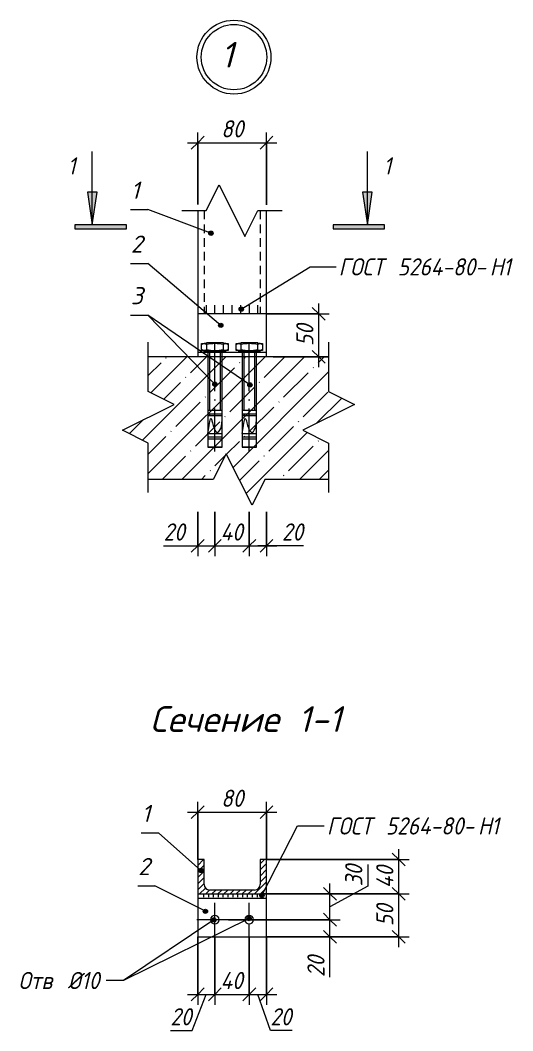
# Model space of a CAD drawing. Header units: millimetres. Extents: x 5003 to 30475, y -140 to 6930.
# Drawn here: x 5003 to 5575, y 3956 to 5132 of the extents above; entities that cross this region are included whole.
import ezdxf

# ---------------------------------------------------------------- set-up
doc = ezdxf.new("R2010")
doc.units = ezdxf.units.MM
doc.linetypes.add('200_ШТРИХ_ш1п0_6_', pattern=[16, 10, -6])
doc.linetypes.add('50_200_ШТРИХ_1Т_ш5_п1_п1_', pattern=[70, 50, -10, 0, -10])
for name, color, linetype, lineweight in [('A-ANNO-DIMS', 7, 'Continuous', 9), ('A-ANNO-DIMS-10', 7, 'Continuous', 9), ('A-ANNO-NOTE', 7, 'Continuous', 9), ('A-DETL', 7, 'Continuous', 9), ('A-DETL-1', 7, 'Continuous', 20), ('A-DETL-2', 7, 'Continuous', 5), ('A-DETL-3', 7, '50_200_ШТРИХ_1Т_ш5_п1_п1_', 5), ('A-DETL-4', 7, '200_ШТРИХ_ш1п0_6_', 5), ('A-DETL-CNTR-1', 7, '50_200_ШТРИХ_1Т_ш5_п1_п1_', 5), ('A-DETL-GENF', 7, 'Continuous', 9), ('A-DETL-GENF-1', 7, 'Continuous', 5), ('G-ANNO-TEXT', 7, 'Continuous', 9)]:
    doc.layers.add(name, color=color, linetype=linetype, lineweight=lineweight)
doc.styles.add('ISOCPEUR_B_I', font='', dxfattribs={"height": 30})
doc.styles.add('ISOCPEUR_I', font='isocpeui.ttf', dxfattribs={"width": 0.9, "height": 20})
doc.styles.add('ISOCPEUR_I_1', font='isocpeui.ttf', dxfattribs={"height": 20})
doc.styles.get('ISOCPEUR_B_I').set_extended_font_data('ISOCPEUR', italic=True, bold=True)
doc.dimstyles.new('ISO-2_0_0_9К_СРЕДНИЙ', dxfattribs={"dimscale": 304.8, "dimtxt": 19.919624, "dimasz": 0.049213, "dimexe": 0.03937, "dimexo": 0, "dimgap": 0, "dimtad": 1, "dimdec": 0, "dimzin": 0, "dimdsep": 46, "dimtxsty": 'ISOCPEUR_I', "dimblk1": 'OBLIQUE', "dimblk2": 'OBLIQUE', "dimsah": 1, "dimcen": 0.09, "dimdle": 0.03937, "dimazin": 0, "dimtfac": 1, "dimtdec": 4, "dimtix": 1, "dimtmove": 1, "dimatfit": 3, "dimfxl": 1, "dimtvp": 1, "dimtolj": 1, "dimtzin": 0, "dimarcsym": 2})
doc.dimstyles.new('ISO-2_0_0_9К_СРЕДНИЙ_1', dxfattribs={"dimscale": 304.8, "dimtxt": 19.919624, "dimasz": 0.049213, "dimexe": 0.03937, "dimexo": 0, "dimgap": 0, "dimtad": 1, "dimdec": 0, "dimzin": 0, "dimdsep": 46, "dimtxsty": 'ISOCPEUR_I', "dimblk1": 'OBLIQUE', "dimblk2": 'OBLIQUE', "dimsah": 1, "dimcen": 0.09, "dimdle": 0.03937, "dimazin": 0, "dimtfac": 1, "dimtdec": 4, "dimtix": 1, "dimtmove": 0, "dimatfit": 3, "dimfxl": 1, "dimtvp": 1, "dimtolj": 1, "dimtzin": 0, "dimarcsym": 2})

# ---------------------------------------------------------------- blocks, each defined once
blk = doc.blocks.new('DET_L_Линия разрыва1 - М10-32921324-АР1_Узлы металлических стоек  3 этажа')
at = {"layer": 'A-DETL-GENF-1'}
for p, q in [((132.5, 30), (117.5, 0)), ((162.5, -30), (132.5, 30)), ((117.5, 0), (41.9, 0)), ((177.5, 0), (162.5, -30)), ((251.4, 0), (177.5, 0))]:
    blk.add_line(p, q, dxfattribs=at)
blk = doc.blocks.new('DET_L_Линия разрыва1 - М10-32921326-АР1_Узлы металлических стоек  3 этажа')
at = {"layer": 'A-DETL-GENF-1'}
for p, q in [((72.5, 30), (57.5, 0)), ((102.5, -30), (72.5, 30)), ((57.5, 0), (0, 0)), ((117.5, 0), (102.5, -30)), ((175, 0), (117.5, 0))]:
    blk.add_line(p, q, dxfattribs=at)
blk = doc.blocks.new('DET_L_Линия разрыва1 - М10-32921325-АР1_Узлы металлических стоек  3 этажа')
at = {"layer": 'A-DETL-GENF-1'}
for p, q in [((72.5, 30), (57.5, 0)), ((102.5, -30), (72.5, 30)), ((57.5, 0), (0, 0)), ((117.5, 0), (102.5, -30)), ((175, 0), (117.5, 0))]:
    blk.add_line(p, q, dxfattribs=at)
blk = doc.blocks.new('DET_L_Линия разрыва1 - М10-32921340-АР1_Узлы металлических стоек  3 этажа')
at = {"layer": 'A-DETL-GENF-1'}
for p, q in [((43.4, 30), (28.4, 0)), ((73.4, -30), (43.4, 30)), ((28.4, 0), (0, 0)), ((88.4, 0), (73.4, -30)), ((116.9, 0), (88.4, 0))]:
    blk.add_line(p, q, dxfattribs=at)
blk = doc.blocks.new('DIMBLOCK1-АР1_Узлы металлических стоек  3 этажа')
at = {"layer": 'A-ANNO-DIMS-10'}
for p, q in [((5209.2, 4560.1), (5209.2, 4508.4)), ((5209.2, 4520.4), (5209.2, 4560.1)), ((5229.2, 4560.1), (5229.2, 4508.4)), ((5229.2, 4520.4), (5229.2, 4560.1)), ((5169.6, 4520.4), (5194.9, 4520.4)), ((5194.9, 4520.4), (5219.2, 4520.4)), ((5197.2, 4520.4), (5229.2, 4520.4))]:
    blk.add_line(p, q, dxfattribs=at)
at = {"layer": 'A-ANNO-DIMS-10', "lineweight": 20}
for p, q in [((5209.2, 4520.4), (5216.7, 4527.9)), ((5229.2, 4520.4), (5236.7, 4527.9)), ((5209.2, 4520.4), (5201.7, 4512.9)), ((5229.2, 4520.4), (5221.7, 4512.9))]:
    blk.add_line(p, q, dxfattribs=at)
at = {"layer": 'A-ANNO-DIMS-10', "color": 0, "insert": (5169.6, 4546.5), "char_height": 20, "width": 30.339, "attachment_point": 1, "line_spacing_factor": 1.149209, "style": 'ISOCPEUR_I'}
blk.add_mtext('20', dxfattribs=at)
blk = doc.blocks.new('_Oblique')
at = {"color": 0, "linetype": 'ByBlock', "lineweight": -2}
blk.add_line((-0.5, -0.5), (0.5, 0.5), dxfattribs=at)
blk = doc.blocks.new('DIMBLOCK2-АР1_Узлы металлических стоек  3 этажа')
at = {"layer": 'A-ANNO-DIMS-10'}
for p, q in [((5229.2, 4560.1), (5229.2, 4508.4)), ((5229.2, 4520.4), (5229.2, 4560.1)), ((5269.2, 4560.1), (5269.2, 4508.4)), ((5269.2, 4520.4), (5269.2, 4560.1)), ((5229.2, 4520.4), (5269.2, 4520.4))]:
    blk.add_line(p, q, dxfattribs=at)
at = {"layer": 'A-ANNO-DIMS-10', "lineweight": 20}
for p, q in [((5229.2, 4520.4), (5236.7, 4527.9)), ((5269.2, 4520.4), (5276.7, 4527.9)), ((5229.2, 4520.4), (5221.7, 4512.9)), ((5269.2, 4520.4), (5261.7, 4512.9))]:
    blk.add_line(p, q, dxfattribs=at)
at = {"layer": 'A-ANNO-DIMS-10', "color": 0, "insert": (5235.8, 4546.5), "char_height": 20, "width": 32.178, "attachment_point": 1, "line_spacing_factor": 1.149209, "style": 'ISOCPEUR_I'}
blk.add_mtext('40', dxfattribs=at)
blk = doc.blocks.new('DIMBLOCK3-АР1_Узлы металлических стоек  3 этажа')
at = {"layer": 'A-ANNO-DIMS-10'}
for p, q in [((5269.2, 4560.1), (5269.2, 4508.4)), ((5269.2, 4520.4), (5269.2, 4560.1)), ((5289.2, 4560.1), (5289.2, 4508.4)), ((5289.2, 4520.4), (5289.2, 4560.1)), ((5269.2, 4520.4), (5301.2, 4520.4)), ((5307.1, 4520.4), (5279.2, 4520.4)), ((5332.4, 4520.4), (5307.1, 4520.4))]:
    blk.add_line(p, q, dxfattribs=at)
at = {"layer": 'A-ANNO-DIMS-10', "lineweight": 20}
for p, q in [((5269.2, 4520.4), (5276.7, 4527.9)), ((5289.2, 4520.4), (5296.7, 4527.9)), ((5269.2, 4520.4), (5261.7, 4512.9)), ((5289.2, 4520.4), (5281.7, 4512.9))]:
    blk.add_line(p, q, dxfattribs=at)
at = {"layer": 'A-ANNO-DIMS-10', "color": 0, "insert": (5307.1, 4546.5), "char_height": 20, "width": 30.339, "attachment_point": 1, "line_spacing_factor": 1.149209, "style": 'ISOCPEUR_I'}
blk.add_mtext('20', dxfattribs=at)
blk = doc.blocks.new('DIMBLOCK4-АР1_Узлы металлических стоек  3 этажа')
at = {"layer": 'A-ANNO-DIMS-10', "lineweight": 20}
for p, q in [((5349.9, 4790.3), (5342.4, 4797.8)), ((5349.9, 4790.3), (5357.4, 4782.8)), ((5349.9, 4740.3), (5342.4, 4747.8)), ((5349.9, 4740.3), (5357.4, 4732.8))]:
    blk.add_line(p, q, dxfattribs=at)
at = {"layer": 'A-ANNO-DIMS-10'}
for p, q in [((5349.9, 4728.3), (5349.9, 4802.3)), ((5289.2, 4790.3), (5361.9, 4790.3)), ((5349.9, 4790.3), (5289.2, 4790.3)), ((5297, 4740.3), (5361.9, 4740.3)), ((5349.9, 4740.3), (5297, 4740.3))]:
    blk.add_line(p, q, dxfattribs=at)
at = {"layer": 'A-ANNO-DIMS-10', "color": 0, "insert": (5323.8, 4752.7), "char_height": 20, "width": 30.339, "attachment_point": 1, "rotation": 90, "line_spacing_factor": 1.149209, "style": 'ISOCPEUR_I'}
blk.add_mtext('50', dxfattribs=at)
blk = doc.blocks.new('DIMBLOCK5-АР1_Узлы металлических стоек  3 этажа')
at = {"layer": 'A-ANNO-DIMS-10'}
for p, q in [((5209.2, 4917.3), (5209.2, 5001.4)), ((5289.2, 4916.9), (5289.2, 5001.4)), ((5197.2, 4989.4), (5301.2, 4989.4)), ((5209.2, 4989.4), (5209.2, 4917.3)), ((5289.2, 4989.4), (5289.2, 4916.9))]:
    blk.add_line(p, q, dxfattribs=at)
at = {"layer": 'A-ANNO-DIMS-10', "lineweight": 20}
for p, q in [((5209.2, 4989.4), (5216.7, 4996.9)), ((5289.2, 4989.4), (5296.7, 4996.9)), ((5209.2, 4989.4), (5201.7, 4981.9)), ((5289.2, 4989.4), (5281.7, 4981.9))]:
    blk.add_line(p, q, dxfattribs=at)
at = {"layer": 'A-ANNO-DIMS-10', "color": 0, "insert": (5236.5, 5015.5), "char_height": 20, "width": 30.339, "attachment_point": 1, "line_spacing_factor": 1.149209, "style": 'ISOCPEUR_I'}
blk.add_mtext('80', dxfattribs=at)
blk = doc.blocks.new('DIMBLOCK6-АР1_Узлы металлических стоек  3 этажа')
at = {"layer": 'A-ANNO-DIMS-10', "lineweight": 20}
for p, q in [((5362.9, 4085.5), (5355.4, 4093)), ((5362.9, 4085.5), (5370.4, 4078)), ((5362.9, 4065.5), (5355.4, 4073)), ((5362.9, 4065.5), (5370.4, 4058))]:
    blk.add_line(p, q, dxfattribs=at)
at = {"layer": 'A-ANNO-DIMS-10'}
for p, q in [((5245.2, 4085.5), (5374.9, 4085.5)), ((5362.9, 4085.5), (5245.2, 4085.5)), ((5362.9, 4053.5), (5362.9, 4085.5)), ((5362.9, 4044.1), (5362.9, 4075.5)), ((5289.2, 4065.5), (5374.9, 4065.5)), ((5362.9, 4065.5), (5289.2, 4065.5)), ((5362.9, 4018.8), (5362.9, 4044.1))]:
    blk.add_line(p, q, dxfattribs=at)
at = {"layer": 'A-ANNO-DIMS-10', "color": 0, "insert": (5336.7, 4018.8), "char_height": 20, "width": 30.339, "attachment_point": 1, "rotation": 90, "line_spacing_factor": 1.149209, "style": 'ISOCPEUR_I'}
blk.add_mtext('20', dxfattribs=at)
blk = doc.blocks.new('DIMBLOCK7-АР1_Узлы металлических стоек  3 этажа')
at = {"layer": 'A-ANNO-DIMS-10'}
for p, q in [((5406.8, 4149.6), (5406.8, 4124.3)), ((5362.9, 4085.5), (5362.9, 4127.5)), ((5283.9, 4115.5), (5374.9, 4115.5)), ((5362.9, 4115.5), (5283.9, 4115.5)), ((5406.8, 4124.3), (5362.9, 4100.5)), ((5245.2, 4085.5), (5374.9, 4085.5)), ((5362.9, 4085.5), (5245.2, 4085.5))]:
    blk.add_line(p, q, dxfattribs=at)
at = {"layer": 'A-ANNO-DIMS-10', "lineweight": 20}
for p, q in [((5362.9, 4115.5), (5355.4, 4123)), ((5362.9, 4115.5), (5370.4, 4108)), ((5362.9, 4085.5), (5355.4, 4093)), ((5362.9, 4085.5), (5370.4, 4078))]:
    blk.add_line(p, q, dxfattribs=at)
at = {"layer": 'A-ANNO-DIMS-10', "color": 0, "insert": (5380.7, 4124.3), "char_height": 20, "width": 30.339, "attachment_point": 1, "rotation": 90, "line_spacing_factor": 1.149209, "style": 'ISOCPEUR_I'}
blk.add_mtext('30', dxfattribs=at)
blk = doc.blocks.new('DIMBLOCK8-АР1_Узлы металлических стоек  3 этажа')
at = {"layer": 'A-ANNO-DIMS-10'}
for p, q in [((5289.2, 4115.5), (5454.9, 4115.5)), ((5442.9, 4115.5), (5289.2, 4115.5)), ((5442.9, 4053.5), (5442.9, 4115.5)), ((5289.2, 4065.5), (5454.9, 4065.5)), ((5442.9, 4065.5), (5289.2, 4065.5))]:
    blk.add_line(p, q, dxfattribs=at)
at = {"layer": 'A-ANNO-DIMS-10', "lineweight": 20}
for p, q in [((5442.9, 4115.5), (5435.4, 4123)), ((5442.9, 4115.5), (5450.4, 4108)), ((5442.9, 4065.5), (5435.4, 4073)), ((5442.9, 4065.5), (5450.4, 4058))]:
    blk.add_line(p, q, dxfattribs=at)
at = {"layer": 'A-ANNO-DIMS-10', "color": 0, "insert": (5416.7, 4077.9), "char_height": 20, "width": 30.339, "attachment_point": 1, "rotation": 90, "line_spacing_factor": 1.149209, "style": 'ISOCPEUR_I'}
blk.add_mtext('50', dxfattribs=at)
blk = doc.blocks.new('DIMBLOCK9-АР1_Узлы металлических стоек  3 этажа')
at = {"layer": 'A-ANNO-DIMS-10', "lineweight": 20}
for p, q in [((5442.9, 4155.5), (5435.4, 4163)), ((5442.9, 4155.5), (5450.4, 4148)), ((5442.9, 4115.5), (5435.4, 4123)), ((5442.9, 4115.5), (5450.4, 4108))]:
    blk.add_line(p, q, dxfattribs=at)
at = {"layer": 'A-ANNO-DIMS-10'}
for p, q in [((5442.9, 4115.5), (5442.9, 4167.5)), ((5289.2, 4155.5), (5454.9, 4155.5)), ((5442.9, 4155.5), (5289.2, 4155.5)), ((5289.2, 4115.5), (5454.9, 4115.5)), ((5442.9, 4115.5), (5289.2, 4115.5))]:
    blk.add_line(p, q, dxfattribs=at)
at = {"layer": 'A-ANNO-DIMS-10', "color": 0, "insert": (5416.7, 4122.1), "char_height": 20, "width": 32.178, "attachment_point": 1, "rotation": 90, "line_spacing_factor": 1.149209, "style": 'ISOCPEUR_I'}
blk.add_mtext('40', dxfattribs=at)
blk = doc.blocks.new('DIMBLOCK10-АР1_Узлы металлических стоек  3 этажа')
at = {"layer": 'A-ANNO-DIMS-10'}
for p, q in [((5209.2, 4065.5), (5209.2, 3986.6)), ((5209.2, 3998.6), (5209.2, 4065.5)), ((5229.2, 4065.2), (5229.2, 3986.6)), ((5229.2, 3998.6), (5229.2, 4065.2)), ((5197.2, 3998.6), (5229.2, 3998.6)), ((5202.8, 3956.4), (5219.2, 3998.6)), ((5177.5, 3956.4), (5202.8, 3956.4))]:
    blk.add_line(p, q, dxfattribs=at)
at = {"layer": 'A-ANNO-DIMS-10', "lineweight": 20}
for p, q in [((5209.2, 3998.6), (5201.7, 3991.1)), ((5209.2, 3998.6), (5216.7, 4006.1)), ((5229.2, 3998.6), (5221.7, 3991.1)), ((5229.2, 3998.6), (5236.7, 4006.1))]:
    blk.add_line(p, q, dxfattribs=at)
at = {"layer": 'A-ANNO-DIMS-10', "color": 0, "insert": (5177.5, 3982.5), "char_height": 20, "width": 30.339, "attachment_point": 1, "line_spacing_factor": 1.149209, "style": 'ISOCPEUR_I'}
blk.add_mtext('20', dxfattribs=at)
blk = doc.blocks.new('DIMBLOCK11-АР1_Узлы металлических стоек  3 этажа')
at = {"layer": 'A-ANNO-DIMS-10'}
for p, q in [((5229.2, 4065.2), (5229.2, 3986.6)), ((5229.2, 3998.6), (5229.2, 4065.2)), ((5269.2, 4065.2), (5269.2, 3986.6)), ((5269.2, 3998.6), (5269.2, 4065.2)), ((5229.2, 3998.6), (5269.2, 3998.6))]:
    blk.add_line(p, q, dxfattribs=at)
at = {"layer": 'A-ANNO-DIMS-10', "lineweight": 20}
for p, q in [((5229.2, 3998.6), (5221.7, 3991.1)), ((5229.2, 3998.6), (5236.7, 4006.1)), ((5269.2, 3998.6), (5261.7, 3991.1)), ((5269.2, 3998.6), (5276.7, 4006.1))]:
    blk.add_line(p, q, dxfattribs=at)
at = {"layer": 'A-ANNO-DIMS-10', "color": 0, "insert": (5235.8, 4024.7), "char_height": 20, "width": 32.178, "attachment_point": 1, "line_spacing_factor": 1.149209, "style": 'ISOCPEUR_I'}
blk.add_mtext('40', dxfattribs=at)
blk = doc.blocks.new('DIMBLOCK12-АР1_Узлы металлических стоек  3 этажа')
at = {"layer": 'A-ANNO-DIMS-10'}
for p, q in [((5269.2, 4065.2), (5269.2, 3986.6)), ((5269.2, 3998.6), (5269.2, 4065.2)), ((5289.2, 4065.5), (5289.2, 3986.6)), ((5289.2, 3998.6), (5289.2, 4065.5)), ((5269.2, 3998.6), (5301.2, 3998.6)), ((5293.7, 3956.4), (5279.2, 3998.6)), ((5319, 3956.4), (5293.7, 3956.4))]:
    blk.add_line(p, q, dxfattribs=at)
at = {"layer": 'A-ANNO-DIMS-10', "lineweight": 20}
for p, q in [((5269.2, 3998.6), (5261.7, 3991.1)), ((5269.2, 3998.6), (5276.7, 4006.1)), ((5289.2, 3998.6), (5281.7, 3991.1)), ((5289.2, 3998.6), (5296.7, 4006.1))]:
    blk.add_line(p, q, dxfattribs=at)
at = {"layer": 'A-ANNO-DIMS-10', "color": 0, "insert": (5293.7, 3982.5), "char_height": 20, "width": 30.339, "attachment_point": 1, "line_spacing_factor": 1.149209, "style": 'ISOCPEUR_I'}
blk.add_mtext('20', dxfattribs=at)
blk = doc.blocks.new('DIMBLOCK13-АР1_Узлы металлических стоек  3 этажа')
at = {"layer": 'A-ANNO-DIMS-10'}
for p, q in [((5209.2, 4155.5), (5209.2, 4222.6)), ((5289.2, 4155.5), (5289.2, 4222.6)), ((5197.2, 4210.6), (5301.2, 4210.6)), ((5209.2, 4210.6), (5209.2, 4155.5)), ((5289.2, 4210.6), (5289.2, 4155.5))]:
    blk.add_line(p, q, dxfattribs=at)
at = {"layer": 'A-ANNO-DIMS-10', "lineweight": 20}
for p, q in [((5209.2, 4210.6), (5201.7, 4203.1)), ((5209.2, 4210.6), (5216.7, 4218.1)), ((5289.2, 4210.6), (5281.7, 4203.1)), ((5289.2, 4210.6), (5296.7, 4218.1))]:
    blk.add_line(p, q, dxfattribs=at)
at = {"layer": 'A-ANNO-DIMS-10', "color": 0, "insert": (5236.5, 4236.7), "char_height": 20, "width": 30.339, "attachment_point": 1, "line_spacing_factor": 1.149209, "style": 'ISOCPEUR_I'}
blk.add_mtext('80', dxfattribs=at)
blk = doc.blocks.new('_AT__Текстовая выноска1 - _AT__Текстовая выноска 2-25057224-АР1_Узлы металлических стоек  3 этажа')
at = {"layer": 'A-ANNO-NOTE'}
blk.add_line((0, 0), (2, 0), dxfattribs=at)

msp = doc.modelspace()

# ---------------------------------------------------------------- hatches: boundary and pattern name
at = {"layer": 'A-ANNO-NOTE'}
h = msp.add_hatch(color=256, dxfattribs=at)
edge = h.paths.add_edge_path(flags=0)
edge.add_arc((5224.6, 4884.1), 2.5, 0, 360)
h = msp.add_hatch(color=256, dxfattribs=at)
edge = h.paths.add_edge_path(flags=0)
edge.add_arc((5236.1, 4776.9), 2.5, 0, 360)
h = msp.add_hatch(color=256, dxfattribs=at)
edge = h.paths.add_edge_path(flags=0)
edge.add_arc((5229.3, 4708.4), 2.5, 0, 360)
h = msp.add_hatch(color=256, dxfattribs=at)
edge = h.paths.add_edge_path(flags=0)
edge.add_arc((5269.9, 4707.6), 2.5, 0, 360)
h = msp.add_hatch(color=256, dxfattribs=at)
edge = h.paths.add_edge_path(flags=0)
edge.add_arc((5213, 4142.7), 2.5, 0, 360)
h = msp.add_hatch(color=256, dxfattribs=at)
edge = h.paths.add_edge_path(flags=0)
edge.add_arc((5218.2, 4095.2), 2.5, 0, 360)
at = {"layer": 'A-DETL-GENF'}
for points in [[(5086.6, 4894), (5092.3, 4931.7), (5081, 4931.7)], [(5406.5, 4894), (5412.2, 4931.7), (5400.9, 4931.7)], [(5126.5, 4889.3), (5126.5, 4894), (5066.6, 4894), (5066.6, 4889.3), (5092.3, 4889.3)], [(5426.5, 4889.3), (5426.5, 4894), (5366.6, 4894), (5366.6, 4889.3), (5412.2, 4889.3)]]:
    msp.add_hatch(color=256, dxfattribs=at).paths.add_polyline_path(points, flags=0)
at = {"layer": 'A-DETL-GENF-1'}
h = msp.add_hatch(dxfattribs=at)
h.set_pattern_fill('FP_1', color=256, style=0, pattern_type=2)
h.set_pattern_definition([(45, (0, 0), (-22.80985, 22.80985), []), (45, (22.81, 0), (-22.80985, 22.80985), [40.323, -8.065, 0.671, -7.394])])
h.paths.add_polyline_path([(5272.4, 4567.6), (5287.4, 4597.6), (5361.3, 4597.6), (5361.3, 4640), (5331.3, 4655), (5391.3, 4685), (5361.3, 4700), (5361.3, 4740.3), (5151.8, 4740.3), (5151.8, 4700), (5181.8, 4685), (5121.8, 4655), (5151.8, 4640), (5151.8, 4597.6), (5227.4, 4597.6), (5242.4, 4627.6), (5257.4, 4597.6)], flags=0)
h = msp.add_hatch(dxfattribs=at)
h.set_pattern_fill('FP_2', color=256, style=0, pattern_type=2)
h.set_pattern_definition([(45, (0, 0), (-3.535534, 3.535534), [])])
h.paths.add_polyline_path([(5289.2, 4115.5), (5289.2, 4155.5), (5281.8, 4155.5), (5281.8, 4126.5), (5281.6, 4124.9), (5280.9, 4123.3), (5279.9, 4121.9), (5278.5, 4120.9), (5277, 4120.3), (5275.3, 4120), (5223.1, 4120), (5221.4, 4120.3), (5219.8, 4120.9), (5218.5, 4121.9), (5217.5, 4123.3), (5216.8, 4124.9), (5216.6, 4126.5), (5216.6, 4155.5), (5209.2, 4155.5), (5209.2, 4115.5), (5232, 4115.5)], flags=0)
at = {"layer": 'G-ANNO-TEXT'}
h = msp.add_hatch(color=256, dxfattribs=at)
edge = h.paths.add_edge_path(flags=0)
edge.add_arc((5259.8, 4795.7), 2.5, 0, 360)
h = msp.add_hatch(color=256, dxfattribs=at)
edge = h.paths.add_edge_path(flags=0)
edge.add_arc((5283.8, 4113.7), 2.5, 0, 360)
h = msp.add_hatch(color=256, dxfattribs=at)
edge = h.paths.add_edge_path(flags=0)
edge.add_arc((5228.1, 4085.2), 2.5, 0, 360)
h = msp.add_hatch(color=256, dxfattribs=at)
edge = h.paths.add_edge_path(flags=0)
edge.add_arc((5268.9, 4086.7), 2.5, 0, 360)

# ---------------------------------------------------------------- linework, layer by layer
at = {"layer": 'A-ANNO-NOTE'}
for p, q in [((5224.6, 4884.1), (5151.1, 4911.6)), ((5236.1, 4776.9), (5151.1, 4848.8)), ((5269.9, 4707.6), (5151.1, 4788.8)), ((5229.3, 4708.4), (5151.1, 4788.8)), ((5213, 4142.7), (5163.6, 4186.6)), ((5218.2, 4095.2), (5159.6, 4124.8))]:
    msp.add_line(p, q, dxfattribs=at)
for centre in [(5224.6, 4884.1), (5236.1, 4776.9), (5229.3, 4708.4), (5269.9, 4707.6), (5213, 4142.7), (5218.2, 4095.2)]:
    msp.add_circle(centre, 2.5, dxfattribs=at)
at = {"layer": 'A-DETL'}
for p, q in [((5081, 4931.7), (5086.6, 4894)), ((5092.3, 4931.7), (5081, 4931.7)), ((5086.6, 4894), (5092.3, 4931.7)), ((5412.2, 4931.7), (5400.9, 4931.7)), ((5400.9, 4931.7), (5406.5, 4894)), ((5406.5, 4894), (5412.2, 4931.7)), ((5209.2, 4910.3), (5209.2, 4790.3)), ((5289.2, 4790.3), (5289.2, 4910.3)), ((5066.6, 4894), (5066.6, 4889.3)), ((5086.6, 4894), (5066.6, 4894)), ((5126.5, 4894), (5086.6, 4894)), ((5126.5, 4889.3), (5126.5, 4894)), ((5406.5, 4894), (5366.6, 4894)), ((5366.6, 4894), (5366.6, 4889.3)), ((5426.5, 4894), (5406.5, 4894)), ((5426.5, 4889.3), (5426.5, 4894)), ((5066.6, 4889.3), (5126.5, 4889.3)), ((5366.6, 4889.3), (5426.5, 4889.3)), ((5289.2, 4790.3), (5209.2, 4790.3)), ((5209.2, 4790.3), (5209.2, 4745.3)), ((5289.2, 4745.3), (5289.2, 4790.3)), ((5289.2, 4745.3), (5209.2, 4745.3)), ((5209.2, 4745.3), (5209.2, 4740.3)), ((5289.2, 4740.3), (5289.2, 4745.3)), ((5209.2, 4115.5), (5209.2, 4065.5)), ((5215.9, 4115.5), (5215.9, 4111.7)), ((5221.6, 4115.5), (5221.6, 4111.7)), ((5227.2, 4115.5), (5227.2, 4111.7)), ((5232.9, 4115.5), (5232.9, 4111.7)), ((5238.6, 4115.5), (5238.6, 4111.7)), ((5244.2, 4115.5), (5244.2, 4111.7)), ((5249.9, 4115.5), (5249.9, 4111.7)), ((5255.6, 4115.5), (5255.6, 4111.7)), ((5261.3, 4115.5), (5261.3, 4111.7)), ((5266.9, 4115.5), (5266.9, 4111.7)), ((5272.6, 4115.5), (5272.6, 4111.7)), ((5278.3, 4115.5), (5278.3, 4111.7)), ((5283.9, 4115.5), (5283.9, 4111.7)), ((5289.2, 4065.5), (5289.2, 4115.5)), ((5209.2, 4110.5), (5289.2, 4110.5)), ((5209.2, 4065.5), (5289.2, 4065.5))]:
    msp.add_line(p, q, dxfattribs=at)
for radius in [43, 38]:
    msp.add_circle((5251.4, 5088.9), radius, dxfattribs=at)
for centre, start, end in [((5229.2, 4085.5), 90, 270), ((5229.2, 4085.5), 270, 90), ((5269.2, 4085.5), 90, 270), ((5269.2, 4085.5), 270, 90)]:
    msp.add_arc(centre, 5, start, end, dxfattribs=at)
at = {"layer": 'A-DETL-1'}
for p, q in [((5361.3, 4740.3), (5151.8, 4740.3)), ((5216.6, 4155.5), (5209.2, 4155.5)), ((5209.2, 4155.5), (5209.2, 4115.5)), ((5216.6, 4126.5), (5216.6, 4155.5)), ((5289.2, 4155.5), (5281.8, 4155.5)), ((5281.8, 4155.5), (5281.8, 4126.5)), ((5289.2, 4115.5), (5289.2, 4155.5)), ((5209.2, 4115.5), (5289.2, 4115.5)), ((5275.3, 4120), (5223.1, 4120))]:
    msp.add_line(p, q, dxfattribs=at)
for centre, start, end in [((5223.1, 4126.5), 180, 270), ((5275.3, 4126.5), 270, 0)]:
    msp.add_arc(centre, 6.5, start, end, dxfattribs=at)
at = {"layer": 'A-DETL-2'}
for p, q in [((5086.6, 4894), (5086.6, 4979)), ((5406.5, 4894), (5406.5, 4979)), ((5219.3, 4790.3), (5219.3, 4800.3)), ((5229.3, 4790.3), (5229.3, 4800.3)), ((5239.3, 4790.3), (5239.3, 4800.3)), ((5249.3, 4790.3), (5249.3, 4800.3)), ((5259.3, 4790.3), (5259.3, 4800.3)), ((5269.3, 4790.3), (5269.3, 4800.3)), ((5279.3, 4790.3), (5279.3, 4800.3)), ((5213.8, 4755.7), (5219.3, 4756.5)), ((5213.8, 4747.5), (5213.8, 4755.7)), ((5239.1, 4756.5), (5219.3, 4756.5)), ((5219.3, 4756.5), (5219.3, 4746.7)), ((5239.1, 4756.5), (5244.6, 4755.7)), ((5239.1, 4746.7), (5239.1, 4756.5)), ((5244.6, 4755.7), (5244.6, 4747.5)), ((5253.8, 4755.7), (5259.3, 4756.5)), ((5253.8, 4747.5), (5253.8, 4755.7)), ((5279.1, 4756.5), (5259.3, 4756.5)), ((5259.3, 4756.5), (5259.3, 4746.7)), ((5279.1, 4756.5), (5284.6, 4755.7)), ((5279.1, 4746.7), (5279.1, 4756.5)), ((5284.6, 4755.7), (5284.6, 4747.5)), ((5219.3, 4746.7), (5213.8, 4747.5)), ((5241.9, 4746.7), (5216.5, 4746.7)), ((5216.5, 4746.7), (5216.5, 4745.3)), ((5241.9, 4745.3), (5216.5, 4745.3)), ((5239.1, 4746.7), (5219.3, 4746.7)), ((5220.9, 4745.3), (5220.9, 4635.3)), ((5223, 4745.3), (5223, 4678.3)), ((5235.3, 4745.3), (5235.3, 4678.3)), ((5237.5, 4635.3), (5237.5, 4745.3)), ((5244.6, 4747.5), (5239.1, 4746.7)), ((5241.9, 4745.3), (5241.9, 4746.7)), ((5259.3, 4746.7), (5253.8, 4747.5)), ((5281.9, 4746.7), (5256.5, 4746.7)), ((5256.5, 4746.7), (5256.5, 4745.3)), ((5281.9, 4745.3), (5256.5, 4745.3)), ((5279.1, 4746.7), (5259.3, 4746.7)), ((5260.9, 4745.3), (5260.9, 4635.3)), ((5263, 4745.3), (5263, 4678.3)), ((5275.3, 4745.3), (5275.3, 4678.3)), ((5277.5, 4635.3), (5277.5, 4745.3)), ((5284.6, 4747.5), (5279.1, 4746.7)), ((5281.9, 4745.3), (5281.9, 4746.7)), ((5220.9, 4678.3), (5237.5, 4678.3)), ((5220.9, 4674.1), (5237.5, 4674.1)), ((5220.9, 4672.1), (5237.5, 4672.1)), ((5223, 4674.1), (5223, 4672.1)), ((5223.1, 4674.1), (5223.1, 4672.1)), ((5260.9, 4678.3), (5277.5, 4678.3)), ((5260.9, 4674.1), (5277.5, 4674.1)), ((5260.9, 4672.1), (5277.5, 4672.1)), ((5263, 4674.1), (5263, 4672.1)), ((5263.1, 4674.1), (5263.1, 4672.1)), ((5220.9, 4651.1), (5237.5, 4651.1)), ((5220.9, 4647), (5237.5, 4647)), ((5221.9, 4644.9), (5236.5, 4644.9)), ((5260.9, 4651.1), (5277.5, 4651.1)), ((5260.9, 4647), (5277.5, 4647)), ((5261.9, 4644.9), (5276.5, 4644.9)), ((5237.5, 4635.3), (5220.9, 4635.3)), ((5220.9, 4635.3), (5237.5, 4635.3)), ((5277.5, 4635.3), (5260.9, 4635.3)), ((5260.9, 4635.3), (5277.5, 4635.3))]:
    msp.add_line(p, q, dxfattribs=at)
for centre, radius, start, end in [((5216.9, 4751.2), 4.23, 56.0803, 137.7236), ((5229.2, 4712.8), 42.8, 76.6145, 103.3855), ((5241.5, 4751.2), 4.23, 42.2764, 123.9197), ((5256.9, 4751.2), 4.23, 56.0803, 137.7236), ((5269.2, 4712.8), 42.8, 76.6145, 103.3855), ((5281.5, 4751.2), 4.23, 42.2764, 123.9197), ((5216.9, 4752.1), 4.23, 222.2764, 303.9197), ((5229.2, 4790.5), 42.8, 256.6145, 283.3855), ((5241.5, 4752.1), 4.23, 236.0803, 317.7236), ((5256.9, 4752.1), 4.23, 222.2764, 303.9197), ((5269.2, 4790.5), 42.8, 256.6145, 283.3855), ((5281.5, 4752.1), 4.23, 236.0803, 317.7236), ((5222.1, 4646.2), 1.38, 210.8995, 261.2766), ((5236.3, 4646.2), 1.38, 278.7234, 329.1005), ((5262.1, 4646.2), 1.38, 210.8995, 261.2766), ((5276.3, 4646.2), 1.38, 278.7234, 329.1005)]:
    msp.add_arc(centre, radius, start, end, dxfattribs=at)
for points in [[(5220.9, 4651.1), (5222.1, 4655.8), (5224.6, 4681.3), (5228.3, 4643.8), (5237.5, 4655.8), (5237.5, 4666.8)], [(5260.9, 4651.1), (5262.1, 4655.8), (5264.6, 4681.3), (5268.3, 4643.8), (5277.5, 4655.8), (5277.5, 4666.8)]]:
    msp.add_open_spline(points, degree=3, knots=[3.947128, 3.947128, 3.947128, 3.947128, 10.095996, 20.129437, 28.583816, 28.583816, 28.583816, 28.583816], dxfattribs=at)
at = {"layer": 'A-DETL-3'}
for p, q in [((5229.2, 4630.3), (5229.2, 4760.3)), ((5229.2, 4745.3), (5229.2, 4756.5)), ((5269.2, 4630.3), (5269.2, 4760.3)), ((5269.2, 4745.3), (5269.2, 4756.5))]:
    msp.add_line(p, q, dxfattribs=at)
at = {"layer": 'A-DETL-4'}
for p, q in [((5216.6, 4910.3), (5216.6, 4790.3)), ((5281.8, 4910.3), (5281.8, 4790.3))]:
    msp.add_line(p, q, dxfattribs=at)
at = {"layer": 'A-DETL-CNTR-1'}
for p, q in [((5229.2, 4065.2), (5229.2, 4105.2)), ((5269.2, 4090.5), (5269.2, 4105.2)), ((5245.2, 4085.5), (5208.2, 4085.5)), ((5264.2, 4085.5), (5248.2, 4085.5)), ((5269.2, 4065.2), (5269.2, 4080.5)), ((5285.2, 4085.5), (5274.2, 4085.5))]:
    msp.add_line(p, q, dxfattribs=at)
at = {"layer": 'G-ANNO-TEXT'}
for p, q in [((5259.8, 4795.7), (5339.8, 4844.9)), ((5339.8, 4844.9), (5370.1, 4844.9)), ((5283.8, 4113.7), (5325.1, 4194.5)), ((5325.1, 4194.5), (5356.4, 4194.5)), ((5268.9, 4086.7), (5122.8, 4014.7)), ((5228.1, 4085.2), (5122.8, 4014.7)), ((5108.8, 4014.7), (5102.7, 4014.7)), ((5122.8, 4014.7), (5108.8, 4014.7)), ((5122.8, 4014.7), (5108.8, 4014.7))]:
    msp.add_line(p, q, dxfattribs=at)
for centre in [(5259.8, 4795.7), (5283.8, 4113.7), (5228.1, 4085.2), (5268.9, 4086.7)]:
    msp.add_circle(centre, 2.5, dxfattribs=at)

# ---------------------------------------------------------------- block references
at = {"layer": 'A-ANNO-NOTE', "xscale": 10, "yscale": 10, "zscale": 10}
for p in [(5131.1, 4911.6), (5131.1, 4848.8), (5131.1, 4788.8), (5143.6, 4186.6), (5139.6, 4124.8)]:
    msp.add_blockref('_AT__Текстовая выноска1 - _AT__Текстовая выноска 2-25057224-АР1_Узлы металлических стоек  3 этажа', p, dxfattribs=at)
at = {"layer": 'A-DETL-GENF-1'}
for name, p, rotation in [('DET_L_Линия разрыва1 - М10-32921340-АР1_Узлы металлических стоек  3 этажа', (5307.6, 4910.3), 180), ('DET_L_Линия разрыва1 - М10-32921325-АР1_Узлы металлических стоек  3 этажа', (5151.8, 4757.5), 269.9999999999995), ('DET_L_Линия разрыва1 - М10-32921326-АР1_Узлы металлических стоек  3 этажа', (5361.3, 4582.5), 89.99999999999955)]:
    msp.add_blockref(name, p, dxfattribs=dict(at, rotation=rotation))
msp.add_blockref('DET_L_Линия разрыва1 - М10-32921324-АР1_Узлы металлических стоек  3 этажа', (5109.9, 4597.6), dxfattribs=at)

# ---------------------------------------------------------------- texts
at = {"layer": 'A-ANNO-NOTE', "char_height": 20, "attachment_point": 1, "style": 'ISOCPEUR_I_1'}
for s, insert, width in [('\\fISOCPEUR|b0|i1|c204|p34|;1', (5131.5, 4944.1), 12.827), ('\\fISOCPEUR|b0|i1|c204|p34|;2', (5131.5, 4881.4), 17.637), ('\\fISOCPEUR|b0|i1|c204|p34|;3', (5131.5, 4821.4), 17.637), ('\\fISOCPEUR|b0|i1|c204|p34|;1', (5144, 4219.1), 12.827), ('\\fISOCPEUR|b0|i1|c204|p34|;2', (5140, 4157.3), 17.637)]:
    msp.add_mtext(s, dxfattribs=dict(at, insert=insert, width=width))
at = {"layer": 'G-ANNO-TEXT', "attachment_point": 1}
for s, insert, char_height, width, style in [('\\fISOCPEUR|b1|i1|c204|p34|;1', (5236, 5106.7), 30, 19.241, 'ISOCPEUR_B_I'), ('\\fISOCPEUR|b0|i1|c204|p34|;\\W.9;1', (5058.2, 4972.4), 20, 11.544, 'ISOCPEUR_I'), ('\\fISOCPEUR|b0|i1|c204|p34|;\\W.9;1', (5425.2, 4972.4), 20, 11.544, 'ISOCPEUR_I'), ('ГОСТ', (5373.1, 4854.9), 20, 69.266, 'ISOCPEUR_I'), (' 5264-80-', (5430.2, 4854.9), 20, 143.582, 'ISOCPEUR_I'), ('\\fISOCPEUR|b0|i1|c204|p34|;\\W.9;Н', (5548.7, 4854.9), 20, 18.759, 'ISOCPEUR_I'), ('\\fISOCPEUR|b0|i1|c204|p34|;\\W.9;1', (5564.2, 4854.9), 20, 11.544, 'ISOCPEUR_I'), ('Сечение', (5153.8, 4333.9), 30, 185.19, 'ISOCPEUR_B_I'), (' 1-1', (5306.6, 4333.9), 30, 88.186, 'ISOCPEUR_B_I'), ('ГОСТ', (5359.4, 4204.5), 20, 69.266, 'ISOCPEUR_I'), (' 5264-80-', (5416.5, 4204.5), 20, 143.582, 'ISOCPEUR_I'), ('\\fISOCPEUR|b0|i1|c204|p34|;\\W.9;Н', (5535, 4204.5), 20, 18.759, 'ISOCPEUR_I'), ('\\fISOCPEUR|b0|i1|c204|p34|;\\W.9;1', (5550.5, 4204.5), 20, 11.544, 'ISOCPEUR_I'), ('Отв', (5000.9, 4024.7), 20, 55.557, 'ISOCPEUR_I'), (' Ø10', (5046.7, 4024.7), 20, 64.215, 'ISOCPEUR_I')]:
    msp.add_mtext(s, dxfattribs=dict(at, insert=insert, char_height=char_height, width=width, style=style))

# ---------------------------------------------------------------- dimensions: what is measured, and where the dimension line sits
at = {"layer": 'A-ANNO-DIMS'}
for base, p1, p2, override, picture, middle in [((5289.2, 4989.4), (5209.2, 4917.3), (5289.2, 4916.9), {"dimpost": '<>', "dimfxl": 80.000925}, 'DIMBLOCK5-АР1_Узлы металлических стоек  3 этажа', (5249.2, 4999.4)), ((5269.2, 4520.4), (5229.2, 4560.1), (5269.2, 4560.1), {"dimpost": '<>', "dimfxl": 40}, 'DIMBLOCK2-АР1_Узлы металлических стоек  3 этажа', (5249.2, 4530.4)), ((5289.2, 4210.6), (5209.2, 4155.5), (5289.2, 4155.5), {"dimpost": '<>', "dimfxl": 80}, 'DIMBLOCK13-АР1_Узлы металлических стоек  3 этажа', (5249.2, 4220.6)), ((5269.2, 3998.6), (5229.2, 4065.2), (5269.2, 4065.2), {"dimpost": '<>', "dimfxl": 40}, 'DIMBLOCK11-АР1_Узлы металлических стоек  3 этажа', (5249.2, 4008.6))]:
    dim = msp.add_linear_dim(base=base, p1=p1, p2=p2, dimstyle='ISO-2_0_0_9К_СРЕДНИЙ_1', override=override, dxfattribs=at)
    dim.commit()
    dim.dimension.update_dxf_attribs({"geometry": picture, "text_midpoint": middle})
for base, p1, p2, override, picture, middle in [((5349.9, 4790.3), (5297, 4740.3), (5289.2, 4790.3), {"dimpost": '<>', "dimfxl": 50.598735}, 'DIMBLOCK4-АР1_Узлы металлических стоек  3 этажа', (5339.9, 4765.3)), ((5442.9, 4155.5), (5289.2, 4115.5), (5289.2, 4155.5), {"dimpost": '<>', "dimfxl": 40}, 'DIMBLOCK9-АР1_Узлы металлических стоек  3 этажа', (5432.9, 4135.5)), ((5442.9, 4115.5), (5289.2, 4065.5), (5289.2, 4115.5), {"dimpost": '<>', "dimfxl": 50}, 'DIMBLOCK8-АР1_Узлы металлических стоек  3 этажа', (5432.9, 4090.5))]:
    dim = msp.add_linear_dim(base=base, p1=p1, p2=p2, angle=90, dimstyle='ISO-2_0_0_9К_СРЕДНИЙ_1', override=override, dxfattribs=at)
    dim.commit()
    dim.dimension.update_dxf_attribs({"geometry": picture, "text_midpoint": middle})
for base, p1, p2, override, picture, middle in [((5229.2, 4520.4), (5209.2, 4560.1), (5229.2, 4560.1), {"dimpost": '<>', "dimfxl": 20.000152}, 'DIMBLOCK1-АР1_Узлы металлических стоек  3 этажа', (5184.8, 4533.2)), ((5289.2, 4520.4), (5269.2, 4560.1), (5289.2, 4560.1), {"dimpost": '<>', "dimfxl": 20.000152}, 'DIMBLOCK3-АР1_Узлы металлических стоек  3 этажа', (5322.2, 4533.2)), ((5229.2, 3998.6), (5209.2, 4065.5), (5229.2, 4065.2), {"dimpost": '<>', "dimfxl": 20.003834}, 'DIMBLOCK10-АР1_Узлы металлических стоек  3 этажа', (5192.7, 3969.1)), ((5289.2, 3998.6), (5269.2, 4065.2), (5289.2, 4065.5), {"dimpost": '<>', "dimfxl": 20.003834}, 'DIMBLOCK12-АР1_Узлы металлических стоек  3 этажа', (5308.9, 3969.1))]:
    dim = msp.add_linear_dim(base=base, p1=p1, p2=p2, dimstyle='ISO-2_0_0_9К_СРЕДНИЙ', override=override, dxfattribs=at)
    dim.commit()
    dim.dimension.update_dxf_attribs({"geometry": picture, "text_midpoint": middle, "dimtype": 160})
for base, p1, p2, override, picture, middle in [((5362.9, 4115.5), (5245.2, 4085.5), (5283.9, 4115.5), {"dimpost": '<>', "dimfxl": 49.003027}, 'DIMBLOCK7-АР1_Узлы металлических стоек  3 этажа', (5394, 4139.5)), ((5362.9, 4085.5), (5289.2, 4065.5), (5245.2, 4085.5), {"dimpost": '<>', "dimfxl": 48.331988}, 'DIMBLOCK6-АР1_Узлы металлических стоек  3 этажа', (5350.1, 4033.9))]:
    dim = msp.add_linear_dim(base=base, p1=p1, p2=p2, angle=90, dimstyle='ISO-2_0_0_9К_СРЕДНИЙ', override=override, dxfattribs=at)
    dim.commit()
    dim.dimension.update_dxf_attribs({"geometry": picture, "text_midpoint": middle, "dimtype": 160, "text_rotation": 90})

doc.saveas('drawing.dxf')
